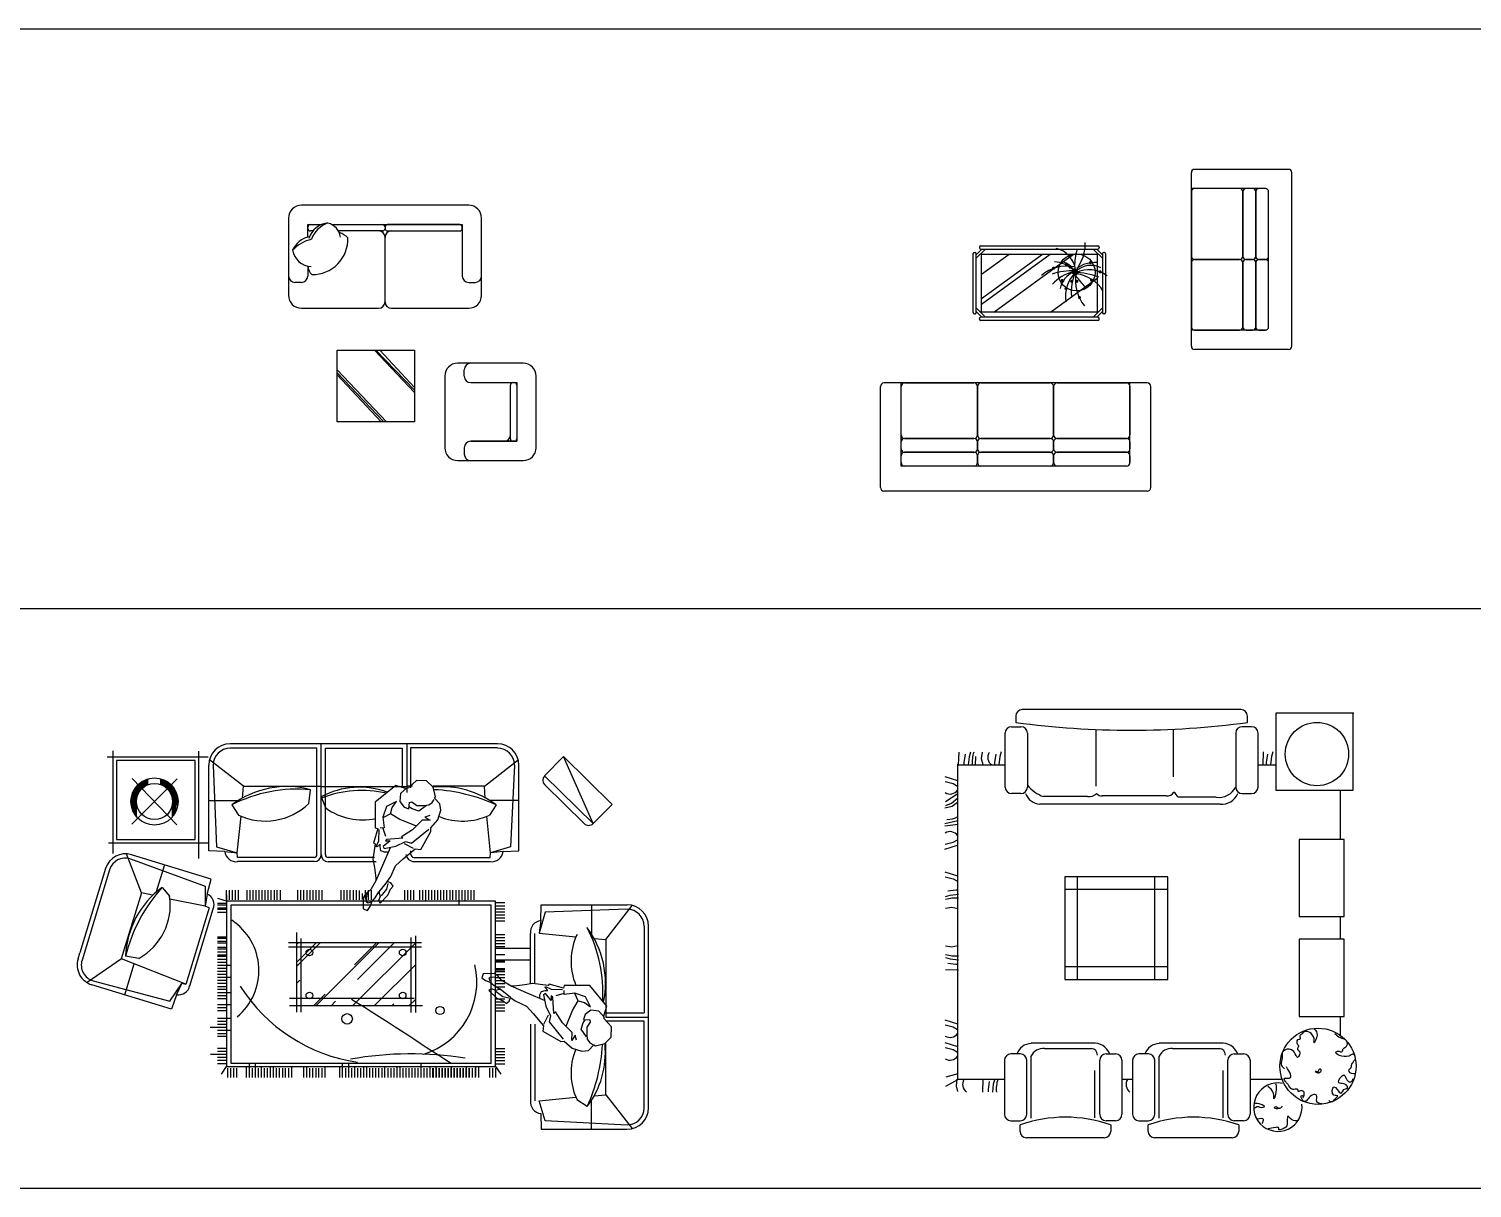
# Model space of a CAD drawing. Header units: millimetres. Extents: x -30782 to 40110, y 35885 to 73818.
# Drawn here: x 11224 to 22438, y 45369 to 54377 of the extents above; entities that cross this region are included whole.
import ezdxf

# ---------------------------------------------------------------- set-up
doc = ezdxf.new("R2010")
doc.units = ezdxf.units.MM
doc.layers.add('www.cad-blocks.net', color=7, linetype='Continuous')
doc.styles.get("Standard").update_dxf_attribs({"font": 'arial.ttf'})

# ---------------------------------------------------------------- blocks, each defined once
blk = doc.blocks.new('A$C676A13C4')
for p, q in [((2416, 1125), (2416, 2475)), ((3171, 2500), (2441, 2500)), ((3196, 1125), (3196, 2475)), ((2991, 2350), (2416, 2350)), ((3016, 1275), (3016, 2325)), ((720, 1387), (720, 1845)), ((730, 1855), (735, 1855)), ((817, 1881), (745, 1809)), ((789, 1881), (745, 1837)), ((745, 1387), (745, 1845)), ((770, 1896), (770, 1891)), ((780, 1906), (1689, 1906)), ((780, 1881), (1689, 1881)), ((785, 1496), (1259, 1841)), ((785, 1685), (1000, 1841)), ((785, 1453), (1318, 1841)), ((880, 1391), (1500, 1841)), ((1653, 1881), (1725, 1809)), ((1681, 1881), (1725, 1837)), ((1699, 1896), (1699, 1891)), ((1725, 1845), (1725, 1387)), ((1740, 1855), (1735, 1855)), ((1750, 1845), (1750, 1387)), ((1322, 1391), (1685, 1654)), ((730, 1377), (735, 1377)), ((817, 1351), (745, 1423)), ((789, 1351), (745, 1395)), ((1689, 1351), (780, 1351)), ((1653, 1351), (1725, 1423)), ((1681, 1351), (1725, 1395)), ((1740, 1377), (1735, 1377)), ((770, 1336), (770, 1341)), ((1689, 1326), (780, 1326)), ((1699, 1336), (1699, 1341)), ((2991, 1250), (2416, 1250)), ((3171, 1100), (2441, 1100)), ((0, 27), (0, 813)), ((2073, 840), (27, 840)), ((162, 194), (162, 840)), ((162, 436), (162, 813)), ((188, 840), (727, 840)), ((754, 813), (754, 436)), ((754, 436), (754, 813)), ((781, 840), (1319, 840)), ((1346, 436), (1346, 813)), ((1346, 813), (1346, 436)), ((1373, 840), (1912, 840)), ((1938, 221), (1938, 840)), ((1938, 813), (1938, 436)), ((2100, 27), (2100, 813)), ((162, 328), (162, 382)), ((727, 409), (188, 409)), ((188, 409), (727, 409)), ((754, 382), (754, 328)), ((754, 328), (754, 382)), ((1319, 409), (781, 409)), ((781, 409), (1319, 409)), ((1346, 328), (1346, 382)), ((1346, 382), (1346, 328)), ((1912, 409), (1373, 409)), ((1373, 409), (1912, 409)), ((1938, 382), (1938, 328)), ((162, 221), (162, 275)), ((188, 302), (727, 302)), ((727, 302), (188, 302)), ((754, 275), (754, 221)), ((754, 221), (754, 275)), ((781, 302), (1319, 302)), ((1319, 302), (781, 302)), ((1346, 221), (1346, 275)), ((1346, 275), (1346, 221)), ((1373, 302), (1912, 302)), ((1912, 302), (1373, 302)), ((1938, 275), (1938, 221)), ((1912, 194), (162, 194)), ((727, 194), (188, 194)), ((1319, 194), (781, 194)), ((1912, 194), (1373, 194)), ((2073, 0), (27, 0))]:
    blk.add_line(p, q)
for points in [[(2816, 1825), (2816, 2325, 0.414214), (2791, 2350), (2441, 2350, 0.414214), (2416, 2325), (2416, 1825, 0.414214), (2441, 1800), (2791, 1800, 0.414214)], [(2916, 1825), (2916, 2325, 0.414214), (2891, 2350), (2841, 2350, 0.414214), (2816, 2325), (2816, 1825, 0.414214), (2841, 1800), (2891, 1800, 0.414214)], [(3016, 1825), (3016, 2325, 0.414214), (2991, 2350), (2941, 2350, 0.414214), (2916, 2325), (2916, 1825, 0.414214), (2941, 1800), (2991, 1800, 0.414214)], [(2816, 1275), (2816, 1775, 0.414214), (2791, 1800), (2441, 1800, 0.414214), (2416, 1775), (2416, 1275, 0.414214), (2441, 1250), (2791, 1250, 0.414214)], [(2916, 1275), (2916, 1775, 0.414214), (2891, 1800), (2841, 1800, 0.414214), (2816, 1775), (2816, 1275, 0.414214), (2841, 1250), (2891, 1250, 0.414214)], [(3016, 1275), (3016, 1775, 0.414214), (2991, 1800), (2941, 1800, 0.414214), (2916, 1775), (2916, 1275, 0.414214), (2941, 1250), (2991, 1250, 0.414214)]]:
    blk.add_lwpolyline(points, format="xyb", close=True)
blk.add_lwpolyline([(785, 1391), (785, 1841), (1685, 1841), (1685, 1391)], close=True)
at = {"const_width": 12}
for points in [[(1340, 1732, 1), (1352, 1732, 1)], [(1441, 1762, 1), (1453, 1762, 1)], [(1469, 1739, 1), (1481, 1739, 1)], [(1493, 1696, 1), (1505, 1696, 1)], [(1504, 1719, 1), (1516, 1719, 1)], [(1510, 1706, 1), (1522, 1706, 1)], [(1513, 1686, 1), (1525, 1686, 1)], [(1524, 1699, 1), (1536, 1699, 1)], [(1625, 1775, 1), (1637, 1775, 1)], [(1702, 1703, 1), (1714, 1703, 1)], [(1406, 1637, 1), (1418, 1637, 1)], [(1436, 1574, 1), (1448, 1574, 1)], [(1480, 1630, 1), (1492, 1630, 1)], [(1521, 1630, 1), (1533, 1630, 1)], [(1634, 1640, 1), (1646, 1640, 1)], [(1540, 1505, 1), (1552, 1505, 1)]]:
    blk.add_lwpolyline(points, format="xyb", close=True, dxfattribs=at)
blk.add_circle((1524, 1699), 144)
for centre, radius, start, end in [((2441, 2475), 25, 90, 180), ((3171, 2475), 25, 0, 90), ((2991, 2325), 25, 0, 90), ((1372, 1906), 219, 342.9456, 6.4814), ((730, 1845), 10, 90, 180), ((735, 1845), 10, 0, 90), ((780, 1896), 10, 90, 180), ((780, 1891), 10, 180, 270), ((1325, 1696), 193, 6.9904, 78.0284), ((1998, 1738), 490, 163.8561, 179.1105), ((821, 2117), 810, 328.9873, 340.361), ((1689, 1896), 10, 0, 90), ((1689, 1891), 10, 270, 0), ((1735, 1845), 10, 90, 180), ((1740, 1845), 10, 0, 90), ((1444, 1455), 293, 78.5516, 130.9815), ((1496, 1210), 502, 88.3286, 108.729), ((1560, 1419), 291, 103.0452, 139.7766), ((1326, 1525), 259, 48.7581, 83.8624), ((1580, 1529), 190, 114.0956, 166.2953), ((1392, 1655), 126, 28.8901, 78.4579), ((1698, 1514), 260, 134.4861, 189.3762), ((1829, 1551), 346, 155.0888, 185.9637), ((1483, 1058), 642, 70.5249, 87.8244), ((1840, 1640), 325, 171.2496, 218.2333), ((1637, 1585), 169, 62.9909, 135.9102), ((1621, 1485), 234, 53.3231, 115.7633), ((1664, 1543), 233, 85.8741, 126.9558), ((1485, 1405), 287, 31.315, 82.1378), ((203, 456), 1790, 39.0488, 42.6799), ((730, 1387), 10, 180, 270), ((735, 1387), 10, 270, 0), ((780, 1341), 10, 90, 180), ((1689, 1341), 10, 0, 90), ((1735, 1387), 10, 180, 270), ((1740, 1387), 10, 270, 0), ((780, 1336), 10, 180, 270), ((1689, 1336), 10, 270, 0), ((2991, 1275), 25, 270, 0), ((2441, 1125), 25, 180, 270), ((3171, 1125), 25, 270, 0), ((27, 813), 26.9, 90, 180), ((188, 813), 26.9, 90, 180), ((727, 813), 26.9, 0, 90), ((781, 813), 26.9, 90, 180), ((1319, 813), 26.9, 0, 90), ((1373, 813), 26.9, 90, 180), ((1912, 813), 26.9, 0, 90), ((2073, 813), 26.9, 0, 90), ((188, 436), 26.9, 180, 270), ((188, 382), 26.9, 90, 180), ((727, 436), 26.9, 270, 0), ((727, 382), 26.9, 0, 90), ((781, 436), 26.9, 180, 270), ((781, 382), 26.9, 90, 180), ((1319, 436), 26.9, 270, 0), ((1319, 382), 26.9, 0, 90), ((1373, 436), 26.9, 180, 270), ((1373, 382), 26.9, 90, 180), ((1912, 436), 26.9, 270, 0), ((1912, 382), 26.9, 0, 90), ((188, 328), 26.9, 180, 270), ((188, 275), 26.9, 90, 180), ((727, 328), 26.9, 270, 0), ((727, 275), 26.9, 0, 90), ((781, 328), 26.9, 180, 270), ((781, 275), 26.9, 90, 180), ((1319, 328), 26.9, 270, 0), ((1319, 275), 26.9, 0, 90), ((1373, 328), 26.9, 180, 270), ((1373, 275), 26.9, 90, 180), ((1912, 328), 26.9, 270, 0), ((1912, 275), 26.9, 0, 90), ((188, 221), 26.9, 180, 270), ((188, 221), 26.9, 180, 270), ((727, 221), 26.9, 270, 0), ((781, 221), 26.9, 180, 270), ((1319, 221), 26.9, 270, 0), ((1373, 221), 26.9, 180, 270), ((1912, 221), 26.9, 270, 0), ((1912, 221), 26.9, 270, 0), ((27, 27), 26.9, 180, 270), ((2073, 27), 26.9, 270, 0)]:
    blk.add_arc(centre, radius, start, end)
at = {"width": 0.8, "flags": 9}
for tag in ['YSIZE', 'XSIZE']:
    blk.add_attdef(tag, (2417, 1800), '', height=0.5, rotation=90, dxfattribs=at)
blk = doc.blocks.new('A$C48D64D75')
for p, q in [((1400, 1984), (100, 1984)), ((0, 1884), (0, 1284)), ((150, 1834), (255, 1834)), ((150, 1735), (150, 1834)), ((150, 1804), (150, 1814)), ((170, 1834), (255, 1834)), ((338, 1834), (1350, 1834)), ((338, 1834), (1350, 1834)), ((338, 1834), (730, 1834)), ((750, 1814), (750, 1804)), ((750, 1814), (750, 1804)), ((1330, 1834), (770, 1834)), ((1350, 1834), (1350, 1434)), ((1350, 1834), (1350, 1434)), ((1350, 1804), (1350, 1814)), ((1500, 1284), (1500, 1884)), ((188, 1784), (170, 1784)), ((730, 1784), (389, 1784)), ((750, 1234), (750, 1734)), ((770, 1784), (1330, 1784)), ((150, 1511), (150, 1434)), ((100, 1384), (50, 1384)), ((1400, 1384), (1450, 1384)), ((1400, 1384), (1450, 1384)), ((100, 1184), (700, 1184)), ((800, 1184), (1400, 1184)), ((669, 858), (979, 530)), ((679, 858), (979, 546)), ((710, 858), (979, 568)), ((379, 706), (762, 300)), ((379, 681), (740, 300)), ((1824, 756), (1314, 756)), ((1366, 656), (1366, 706)), ((379, 667), (721, 300)), ((1214, 656), (1214, 100)), ((1416, 606), (1774, 606)), ((1724, 568), (1724, 586)), ((1724, 170), (1724, 568)), ((1744, 606), (1754, 606)), ((1774, 606), (1774, 150)), ((1924, 100), (1924, 656)), ((1774, 442), (1774, 170)), ((1774, 442), (1774, 150)), ((1416, 150), (1774, 150)), ((1774, 150), (1416, 150)), ((1774, 150), (1416, 150)), ((1754, 150), (1744, 150)), ((1754, 150), (1744, 150)), ((1314, 0), (1824, 0)), ((1366, 100), (1366, 50)), ((1366, 100), (1366, 50))]:
    blk.add_line(p, q)
blk.add_lwpolyline([(379, 300), (379, 858), (979, 858), (979, 300)], close=True)
for centre, radius, start, end in [((100, 1884), 100, 90, 180), ((1400, 1884), 100, 0, 90), ((170, 1814), 20, 90, 180), ((170, 1804), 20, 180, 270), ((320, 1676), 170, 94.5332, 162.7286), ((383, 1639), 221, 110.2594, 158.4317), ((275, 1719), 130, 7.768, 75.8936), ((730, 1814), 20, 0, 90), ((730, 1804), 20, 270, 0), ((770, 1814), 20, 90, 180), ((770, 1804), 20, 180, 270), ((1330, 1814), 20, 0, 90), ((1330, 1804), 20, 270, 0), ((194, 1564), 177, 100.6387, 156.6848), ((247, 1435), 293, 103.6492, 137.2632), ((184, 1723), 278, 269.4211, 1.715), ((348, 1616), 162, 45.5055, 73.2207), ((700, 1734), 50, 0, 90), ((800, 1734), 50, 90, 180), ((181, 1659), 151, 189.3928, 267.9328), ((262, 1523), 113, 186.2903, 223.8884), ((50, 1434), 50, 180, 270), ((100, 1434), 50, 270, 0), ((1400, 1434), 50, 180, 270), ((1400, 1434), 50, 180, 270), ((1450, 1434), 50, 270, 0), ((1450, 1434), 50, 270, 0), ((100, 1284), 100, 180, 270), ((1400, 1284), 100, 270, 0), ((700, 1234), 50, 270, 0), ((801, 1234), 50.8, 180.926, 269.074), ((1314, 656), 100, 90, 180), ((1416, 706), 50, 90, 180), ((1824, 656), 100, 0, 90), ((1416, 656), 50, 180, 270), ((1744, 586), 20, 90, 180), ((1754, 586), 20, 0, 90), ((1416, 100), 50, 90, 180), ((1416, 100), 50, 90, 180), ((1674, 200), 50, 270, 0), ((1744, 170), 20, 180, 270), ((1754, 170), 20, 270, 0), ((1314, 100), 100, 180, 270), ((1416, 50), 50, 180, 270), ((1416, 50), 50, 180, 270), ((1824, 100), 100, 270, 0)]:
    blk.add_arc(centre, radius, start, end)
blk = doc.blocks.new('A$C4DC51D13')
for p, q in [((277, 2940), (277, 2142)), ((943, 2103), (943, 2937)), ((3265, 2996), (1188, 2996)), ((1188, 2963), (1862, 2963)), ((1862, 2134), (1862, 2963)), ((1895, 2134), (1895, 2996)), ((1928, 2962), (2524, 2962)), ((1928, 2134), (1928, 2962)), ((2524, 2962), (2524, 2659)), ((2560, 2996), (2560, 2618)), ((2590, 2963), (2590, 2654)), ((3265, 2963), (2590, 2963)), ((1018, 2892), (232, 2892)), ((304, 2866), (304, 2253)), ((916, 2866), (304, 2866)), ((916, 2253), (916, 2866)), ((1023, 2164), (1023, 2830)), ((1290, 2665), (1028, 2871)), ((1056, 2830), (1081, 2195)), ((3163, 2665), (3426, 2871)), ((3398, 2830), (3365, 2195)), ((3431, 2164), (3431, 2830)), ((3778, 2897), (3631, 2747)), ((4009, 2376), (3778, 2897)), ((4156, 2525), (3778, 2897)), ((424, 2371), (777, 2724)), ((427, 2727), (773, 2367)), ((489, 2634), (489, 2693)), ((494, 2639), (494, 2696)), ((498, 2644), (498, 2699)), ((502, 2648), (502, 2702)), ((506, 2652), (506, 2704)), ((511, 2656), (511, 2707)), ((515, 2659), (515, 2709)), ((519, 2662), (519, 2711)), ((523, 2665), (523, 2713)), ((528, 2668), (528, 2715)), ((532, 2670), (532, 2717)), ((536, 2672), (536, 2719)), ((540, 2675), (540, 2720)), ((544, 2676), (544, 2722)), ((549, 2678), (549, 2723)), ((650, 2679), (650, 2723)), ((654, 2677), (654, 2722)), ((659, 2675), (659, 2721)), ((663, 2673), (663, 2719)), ((667, 2671), (667, 2718)), ((668, 2670), (668, 2717)), ((671, 2669), (671, 2716)), ((673, 2668), (673, 2715)), ((675, 2666), (675, 2714)), ((677, 2665), (677, 2713)), ((680, 2663), (680, 2712)), ((681, 2662), (681, 2711)), ((684, 2660), (684, 2710)), ((685, 2659), (685, 2709)), ((688, 2657), (688, 2708)), ((690, 2656), (690, 2707)), ((692, 2653), (692, 2705)), ((694, 2652), (694, 2704)), ((697, 2650), (697, 2703)), ((698, 2648), (698, 2702)), ((701, 2645), (701, 2700)), ((702, 2644), (702, 2699)), ((705, 2641), (705, 2697)), ((706, 2639), (706, 2696)), ((709, 2636), (709, 2694)), ((711, 2634), (711, 2693)), ((4009, 2376), (3631, 2747)), ((421, 2587), (465, 2587)), ((421, 2583), (464, 2583)), ((422, 2591), (466, 2591)), ((424, 2595), (468, 2595)), ((425, 2600), (470, 2600)), ((426, 2604), (471, 2604)), ((426, 2491), (426, 2604)), ((428, 2608), (473, 2608)), ((429, 2612), (475, 2612)), ((430, 2479), (430, 2616)), ((431, 2617), (478, 2617)), ((433, 2621), (480, 2621)), ((434, 2625), (483, 2625)), ((435, 2469), (435, 2625)), ((437, 2629), (486, 2629)), ((439, 2461), (439, 2634)), ((439, 2633), (489, 2633)), ((441, 2638), (492, 2638)), ((443, 2453), (443, 2641)), ((444, 2642), (496, 2642)), ((446, 2646), (500, 2646)), ((447, 2447), (447, 2648)), ((449, 2650), (504, 2650)), ((451, 2441), (451, 2654)), ((452, 2655), (509, 2655)), ((455, 2659), (514, 2659)), ((456, 2435), (456, 2660)), ((458, 2663), (520, 2663)), ((460, 2559), (460, 2665)), ((462, 2667), (527, 2667)), ((464, 2583), (464, 2670)), ((466, 2672), (534, 2672)), ((468, 2597), (468, 2674)), ((470, 2676), (543, 2676)), ((473, 2607), (473, 2679)), ((477, 2615), (477, 2682)), ((481, 2622), (481, 2686)), ((485, 2629), (485, 2690)), ((489, 2667), (489, 2633)), ((657, 2676), (730, 2676)), ((734, 2672), (666, 2672)), ((666, 2672), (734, 2672)), ((738, 2667), (673, 2667)), ((673, 2667), (738, 2667)), ((742, 2663), (680, 2663)), ((680, 2663), (742, 2663)), ((745, 2659), (686, 2659)), ((686, 2659), (745, 2659)), ((748, 2655), (691, 2655)), ((691, 2655), (748, 2655)), ((751, 2650), (696, 2650)), ((696, 2650), (751, 2650)), ((754, 2646), (700, 2646)), ((700, 2646), (754, 2646)), ((757, 2642), (704, 2642)), ((704, 2642), (757, 2642)), ((759, 2638), (708, 2638)), ((708, 2638), (759, 2638)), ((762, 2633), (711, 2633)), ((711, 2633), (762, 2633)), ((714, 2631), (714, 2691)), ((764, 2629), (714, 2629)), ((714, 2629), (764, 2629)), ((715, 2629), (715, 2690)), ((766, 2625), (717, 2625)), ((718, 2624), (718, 2687)), ((719, 2622), (719, 2686)), ((768, 2621), (720, 2621)), ((722, 2618), (722, 2684)), ((723, 2615), (723, 2682)), ((769, 2617), (723, 2617)), ((771, 2612), (725, 2612)), ((726, 2610), (726, 2680)), ((773, 2608), (727, 2608)), ((728, 2607), (728, 2679)), ((774, 2604), (729, 2604)), ((730, 2600), (730, 2676)), ((775, 2600), (731, 2600)), ((732, 2597), (732, 2674)), ((777, 2595), (732, 2595)), ((778, 2591), (734, 2591)), ((735, 2588), (735, 2671)), ((779, 2587), (735, 2587)), ((736, 2583), (736, 2670)), ((780, 2583), (736, 2583)), ((739, 2570), (739, 2667)), ((740, 2559), (740, 2665)), ((743, 2433), (743, 2661)), ((745, 2435), (745, 2660)), ((747, 2439), (747, 2656)), ((749, 2441), (749, 2654)), ((752, 2445), (752, 2650)), ((753, 2447), (753, 2648)), ((756, 2451), (756, 2643)), ((757, 2453), (757, 2641)), ((760, 2458), (760, 2636)), ((761, 2461), (761, 2634)), ((764, 2466), (764, 2628)), ((766, 2469), (766, 2625)), ((1283, 2574), (1290, 2665)), ((1290, 2665), (1895, 2665)), ((1798, 2530), (1812, 2638)), ((1895, 2664), (2557, 2664)), ((1896, 2582), (1932, 2495)), ((2604, 2665), (2559, 2665)), ((3163, 2665), (2765, 2665)), ((3170, 2574), (3163, 2665)), ((3632, 2677), (3938, 2375)), ((417, 2557), (460, 2557)), ((417, 2553), (460, 2553)), ((417, 2549), (459, 2549)), ((417, 2545), (459, 2545)), ((417, 2540), (460, 2540)), ((417, 2536), (460, 2536)), ((418, 2566), (461, 2566)), ((418, 2562), (460, 2562)), ((418, 2532), (460, 2532)), ((418, 2528), (461, 2528)), ((419, 2574), (462, 2574)), ((419, 2570), (461, 2570)), ((419, 2524), (461, 2524)), ((419, 2519), (462, 2519)), ((420, 2579), (463, 2579)), ((460, 2430), (460, 2536)), ((780, 2579), (737, 2579)), ((781, 2574), (738, 2574)), ((781, 2519), (738, 2519)), ((782, 2570), (739, 2570)), ((782, 2528), (739, 2528)), ((782, 2524), (739, 2524)), ((782, 2566), (740, 2566)), ((783, 2562), (740, 2562)), ((783, 2557), (740, 2557)), ((783, 2536), (740, 2536)), ((740, 2430), (740, 2536)), ((782, 2532), (740, 2532)), ((783, 2553), (741, 2553)), ((783, 2549), (741, 2549)), ((783, 2545), (741, 2545)), ((783, 2540), (741, 2540)), ((1023, 2554), (1250, 2554)), ((1200, 2520), (1252, 2441)), ((2559, 2536), (2557, 2536)), ((3254, 2520), (3202, 2441)), ((3431, 2554), (3204, 2554)), ((4009, 2376), (4156, 2525)), ((1243, 2147), (1272, 2432)), ((3211, 2147), (3181, 2432)), ((304, 2253), (916, 2253)), ((243, 2227), (1018, 2227)), ((499, 1837), (382, 2140)), ((1040, 1943), (421, 2133)), ((1145, 2159), (1023, 2164)), ((1081, 2195), (1243, 2147)), ((1145, 2159), (1243, 2147)), ((1245, 2113), (1243, 2147)), ((2590, 2164), (2590, 2134)), ((3209, 2113), (3211, 2147)), ((3365, 2195), (3211, 2147)), ((3309, 2159), (3211, 2147)), ((3309, 2159), (3431, 2164)), ((220, 2026), (19, 1370)), ((412, 2102), (993, 1890)), ((677, 2054), (613, 1844)), ((1840, 2113), (1245, 2113)), ((1840, 2080), (1245, 2080)), ((2308, 2112), (1950, 2112)), ((2322, 2079), (1950, 2079)), ((2614, 2113), (3209, 2113)), ((2614, 2080), (3209, 2080)), ((251, 2017), (37, 1315)), ((1010, 1828), (1040, 1943)), ((499, 1837), (341, 1324)), ((585, 1818), (499, 1837)), ((659, 1880), (718, 1809)), ((993, 1890), (993, 1733)), ((1010, 1828), (993, 1733)), ((1166, 1770), (1092, 1794)), ((1158, 1784), (1158, 1858)), ((1158, 1821), (1158, 488)), ((1182, 1784), (1182, 1858)), ((1205, 1784), (1205, 1858)), ((1229, 1784), (1229, 1858)), ((1252, 1784), (1252, 1858)), ((1319, 1784), (1319, 1858)), ((1343, 1784), (1343, 1858)), ((1366, 1784), (1366, 1858)), ((1390, 1784), (1390, 1858)), ((1413, 1784), (1413, 1858)), ((1437, 1784), (1437, 1858)), ((1460, 1784), (1460, 1858)), ((1484, 1784), (1484, 1858)), ((1507, 1784), (1507, 1858)), ((1531, 1784), (1531, 1858)), ((1554, 1784), (1554, 1858)), ((1578, 1784), (1578, 1858)), ((1714, 1784), (1714, 1858)), ((1738, 1784), (1738, 1858)), ((1761, 1784), (1761, 1858)), ((1785, 1784), (1785, 1858)), ((1808, 1784), (1808, 1858)), ((1832, 1784), (1832, 1858)), ((1855, 1784), (1855, 1858)), ((1878, 1784), (1878, 1858)), ((1902, 1784), (1902, 1858)), ((2051, 1784), (2051, 1858)), ((2074, 1784), (2074, 1858)), ((2098, 1784), (2098, 1858)), ((2121, 1784), (2121, 1858)), ((2145, 1784), (2145, 1858)), ((2168, 1784), (2168, 1858)), ((2192, 1782), (2192, 1856)), ((2215, 1786), (2215, 1832)), ((2238, 1785), (2238, 1859)), ((2262, 1784), (2262, 1858)), ((2285, 1784), (2285, 1858)), ((2544, 1784), (2544, 1858)), ((2567, 1784), (2567, 1858)), ((2591, 1784), (2591, 1858)), ((2614, 1784), (2614, 1858)), ((2661, 1784), (2661, 1858)), ((2685, 1784), (2685, 1858)), ((2708, 1772), (2708, 1858)), ((2731, 1784), (2731, 1858)), ((2755, 1784), (2755, 1858)), ((2778, 1784), (2778, 1858)), ((2802, 1784), (2802, 1858)), ((2825, 1784), (2825, 1858)), ((2849, 1784), (2849, 1858)), ((2872, 1784), (2872, 1858)), ((2896, 1784), (2896, 1858)), ((2919, 1784), (2919, 1858)), ((2943, 1784), (2943, 1858)), ((2966, 1745), (2966, 1858)), ((2990, 1784), (2990, 1858)), ((3013, 1772), (3013, 1858)), ((3037, 1784), (3037, 1858)), ((3060, 1784), (3060, 1858)), ((3084, 1784), (3084, 1858)), ((993, 1733), (720, 1788)), ((1024, 1722), (842, 1125)), ((873, 1116), (1055, 1713)), ((1024, 1722), (993, 1733)), ((1162, 1755), (1088, 1755)), ((1162, 1741), (1088, 1741)), ((1162, 1718), (1088, 1718)), ((1162, 1708), (1088, 1708)), ((1162, 1685), (1088, 1685)), ((3248, 1772), (1158, 1772)), ((1196, 511), (1196, 1745)), ((1196, 1745), (3216, 1745)), ((3216, 511), (3216, 1745)), ((3248, 488), (3248, 1772)), ((3249, 1761), (3323, 1761)), ((3249, 1737), (3323, 1737)), ((3249, 1714), (3323, 1714)), ((3249, 1690), (3323, 1690)), ((3636, 1686), (3588, 1524)), ((3601, 1622), (3605, 1744)), ((3605, 1744), (4272, 1744)), ((4272, 1711), (3636, 1686)), ((3996, 1744), (3996, 1517)), ((4106, 1476), (4312, 1739)), ((3249, 1667), (3323, 1667)), ((3249, 1643), (3323, 1643)), ((3249, 1620), (3323, 1620)), ((3601, 1622), (3588, 1524)), ((4404, 1578), (4404, 905)), ((4437, 166), (4437, 1578)), ((1162, 1493), (1088, 1493)), ((1162, 1483), (1088, 1483)), ((1162, 1460), (1088, 1460)), ((1702, 1530), (1702, 911)), ((1738, 1483), (1738, 911)), ((2593, 908), (2593, 1490)), ((2629, 908), (2629, 1503)), ((3249, 1514), (3323, 1514)), ((3249, 1513), (3323, 1513)), ((3249, 1490), (3323, 1490)), ((3249, 1490), (3323, 1490)), ((3249, 1467), (3323, 1467)), ((3521, 1131), (3521, 1522)), ((3554, 1131), (3554, 1522)), ((3588, 1524), (3873, 1495)), ((4016, 1483), (4106, 1476)), ((4106, 1476), (4106, 872)), ((6, 1324), (19, 1370)), ((1162, 1446), (1088, 1446)), ((1162, 1413), (1088, 1413)), ((1162, 1399), (1088, 1399)), ((1162, 1376), (1088, 1376)), ((1162, 1352), (1088, 1352)), ((2675, 1450), (1641, 1450)), ((2675, 1414), (1641, 1414)), ((1888, 1450), (1702, 1264)), ((1856, 1450), (1702, 1295)), ((1715, 1450), (1702, 1437)), ((2343, 1450), (1855, 962)), ((2629, 1449), (2142, 962)), ((2325, 1450), (2154, 1279)), ((2462, 1450), (2177, 1165)), ((3249, 1443), (3323, 1443)), ((3249, 1420), (3323, 1420)), ((3249, 1359), (3323, 1359)), ((3250, 1408), (3519, 1408)), ((343, 1325), (77, 1140)), ((843, 1128), (343, 1325)), ((369, 1045), (443, 1285)), ((479, 1327), (375, 1345)), ((1162, 1343), (1088, 1343)), ((1162, 1342), (1088, 1342)), ((1162, 1319), (1088, 1319)), ((1162, 1319), (1088, 1319)), ((1162, 1296), (1088, 1296)), ((1162, 1295), (1088, 1295)), ((1162, 1272), (1088, 1272)), ((1196, 1272), (1088, 1272)), ((1162, 1249), (1088, 1249)), ((1162, 1249), (1088, 1249)), ((2629, 1281), (2310, 962)), ((3249, 991), (3248, 1328)), ((3249, 1312), (3323, 1312)), ((3249, 1302), (3323, 1302)), ((3249, 1249), (3323, 1249)), ((3249, 1249), (3323, 1249)), ((3249, 1239), (3323, 1239)), ((3249, 1239), (3323, 1239)), ((3250, 1318), (3519, 1318)), ((732, 934), (113, 1123)), ((122, 1154), (720, 996)), ((720, 996), (811, 1133)), ((771, 1046), (811, 1133)), ((842, 1125), (811, 1133)), ((1162, 1226), (1088, 1226)), ((1162, 1202), (1088, 1202)), ((1196, 1179), (1088, 1179)), ((1162, 1155), (1088, 1155)), ((1162, 1132), (1088, 1132)), ((1729, 1158), (1702, 1132)), ((3249, 1226), (3323, 1226)), ((3249, 1202), (3323, 1202)), ((3249, 1179), (3323, 1179)), ((3249, 1155), (3323, 1155)), ((3249, 1132), (3323, 1132)), ((771, 1046), (732, 934)), ((1162, 1108), (1088, 1108)), ((1162, 1085), (1088, 1085)), ((1196, 1061), (1088, 1061)), ((1162, 1038), (1088, 1038)), ((1162, 1014), (1088, 1014)), ((1648, 1020), (2617, 1020)), ((1927, 1051), (1837, 962)), ((2629, 1012), (2579, 962)), ((3249, 1108), (3323, 1108)), ((3249, 1014), (3323, 1014)), ((1196, 967), (1088, 967)), ((1162, 944), (1088, 944)), ((1162, 920), (1088, 920)), ((1648, 962), (2682, 962)), ((2006, 995), (1974, 962)), ((2459, 974), (2447, 962)), ((3249, 991), (3323, 991)), ((3249, 967), (3323, 967)), ((3249, 944), (3323, 944)), ((3249, 920), (3323, 920)), ((4097, 905), (4404, 905)), ((1162, 790), (1032, 790)), ((1196, 860), (1088, 860)), ((1162, 837), (1088, 837)), ((1162, 814), (1088, 814)), ((3521, 817), (3521, 222)), ((3554, 817), (3554, 222)), ((4106, 871), (4437, 871)), ((4404, 841), (4111, 841)), ((4404, 166), (4404, 841)), ((1196, 767), (1088, 767)), ((1162, 743), (1088, 743)), ((1162, 720), (1088, 720)), ((1162, 581), (1034, 581)), ((1162, 628), (1088, 628)), ((1162, 604), (1088, 604)), ((3249, 628), (3323, 628)), ((3249, 604), (3323, 604)), ((3249, 581), (3323, 581)), ((4106, 268), (4106, 666)), ((1162, 557), (1088, 557)), ((1162, 534), (1088, 534)), ((1162, 510), (1088, 510)), ((1162, 495), (1117, 429)), ((1158, 488), (3248, 488)), ((1167, 476), (1167, 402)), ((1191, 476), (1191, 402)), ((3216, 511), (1196, 511)), ((1214, 476), (1214, 402)), ((1238, 476), (1238, 402)), ((1311, 488), (1311, 402)), ((1335, 511), (1335, 402)), ((1358, 476), (1358, 402)), ((1382, 511), (1382, 402)), ((1405, 476), (1405, 402)), ((1429, 488), (1429, 402)), ((1452, 476), (1452, 402)), ((1475, 476), (1475, 402)), ((1499, 488), (1499, 402)), ((1522, 488), (1522, 402)), ((1546, 476), (1546, 402)), ((1569, 476), (1569, 402)), ((1593, 476), (1593, 402)), ((1616, 476), (1616, 402)), ((1640, 476), (1640, 402)), ((1663, 488), (1663, 402)), ((1758, 488), (1758, 402)), ((1781, 488), (1781, 402)), ((1805, 476), (1805, 402)), ((1828, 476), (1828, 402)), ((1852, 476), (1852, 402)), ((1875, 476), (1875, 402)), ((1899, 476), (1899, 402)), ((1922, 488), (1922, 402)), ((2036, 488), (2036, 402)), ((2059, 511), (2059, 402)), ((2083, 476), (2083, 402)), ((2106, 511), (2106, 402)), ((2130, 476), (2130, 402)), ((2153, 488), (2153, 402)), ((2177, 476), (2177, 402)), ((2200, 476), (2200, 402)), ((2224, 488), (2224, 402)), ((2247, 488), (2247, 402)), ((2271, 476), (2271, 402)), ((2294, 476), (2294, 402)), ((2318, 476), (2318, 402)), ((2341, 476), (2341, 402)), ((2365, 476), (2365, 402)), ((2388, 488), (2388, 402)), ((2412, 476), (2412, 402)), ((2435, 476), (2435, 402)), ((2459, 476), (2459, 402)), ((2482, 488), (2482, 402)), ((2505, 488), (2505, 402)), ((2529, 476), (2529, 402)), ((2552, 476), (2552, 402)), ((2576, 476), (2576, 402)), ((2599, 476), (2599, 402)), ((2623, 476), (2623, 402)), ((2646, 476), (2646, 402)), ((2670, 511), (2670, 402)), ((2693, 476), (2693, 402)), ((2717, 476), (2717, 402)), ((2738, 476), (2738, 402)), ((2740, 488), (2740, 402)), ((2761, 476), (2761, 402)), ((2764, 476), (2764, 402)), ((2785, 488), (2785, 402)), ((2787, 476), (2787, 402)), ((2808, 476), (2808, 402)), ((2811, 476), (2811, 402)), ((2832, 476), (2832, 402)), ((2834, 476), (2834, 402)), ((2855, 476), (2855, 402)), ((2858, 476), (2858, 402)), ((2879, 476), (2879, 402)), ((2881, 476), (2881, 402)), ((2902, 476), (2902, 402)), ((2905, 488), (2905, 402)), ((2926, 476), (2926, 402)), ((2928, 476), (2928, 402)), ((2949, 476), (2949, 402)), ((2951, 476), (2951, 402)), ((2973, 476), (2973, 402)), ((2975, 476), (2975, 402)), ((2996, 476), (2996, 402)), ((2998, 476), (2998, 402)), ((3020, 476), (3020, 402)), ((3022, 488), (3022, 402)), ((3043, 476), (3043, 402)), ((3045, 476), (3045, 402)), ((3067, 476), (3067, 402)), ((3069, 476), (3069, 402)), ((3092, 476), (3092, 402)), ((3093, 485), (3093, 411)), ((3116, 485), (3116, 411)), ((3116, 476), (3116, 402)), ((3202, 476), (3202, 402)), ((3226, 476), (3226, 402)), ((3245, 495), (3290, 429)), ((3249, 557), (3323, 557)), ((3249, 534), (3323, 534)), ((3249, 510), (3323, 510)), ((3249, 476), (3249, 402)), ((3588, 221), (3873, 250)), ((3962, 177), (3882, 229)), ((3996, 0), (3996, 227)), ((4016, 261), (4106, 268)), ((4106, 268), (4312, 5)), ((3636, 67), (3588, 221)), ((3601, 123), (3605, 0)), ((3605, 0), (4272, 0)), ((4272, 33), (3636, 67))]:
    blk.add_line(p, q)
at = {"linetype": 'ByBlock'}
for points in [[(2343, 1844), (2352, 1810), (2340, 1778), (2352, 1757), (2412, 1818), (2433, 1866), (2453, 1889), (2436, 1915), (2408, 1926), (2434, 1960), (2473, 2048), (2531, 2101), (2626, 2180), (2669, 2174), (2748, 2315), (2746, 2343), (2801, 2405), (2824, 2480), (2818, 2530), (2775, 2572), (2782, 2583), (2765, 2659), (2714, 2707), (2635, 2709), (2572, 2653), (2549, 2649), (2474, 2672), (2313, 2542), (2313, 2342), (2334, 2336), (2302, 2224), (2314, 2217), (2297, 2096), (2309, 2035), (2320, 1952), (2319, 1930), (2281, 1864), (2258, 1842), (2239, 1826), (2220, 1798), (2222, 1713), (2254, 1701), (2276, 1730), (2289, 1768), (2314, 1798)], [(3285, 1088), (3252, 1079), (3219, 1091), (3198, 1079), (3259, 1019), (3308, 998), (3331, 978), (3356, 995), (3367, 1024), (3401, 997), (3490, 958), (3542, 900), (3622, 805), (3616, 762), (3757, 683), (3784, 685), (3846, 630), (3921, 607), (3971, 613), (4013, 656), (4025, 649), (4100, 666), (4148, 717), (4150, 797), (4094, 859), (4091, 882), (4113, 957), (3983, 1118), (3783, 1118), (3778, 1097), (3665, 1129), (3658, 1118), (3537, 1134), (3476, 1122), (3393, 1111), (3371, 1112), (3305, 1150), (3284, 1173), (3267, 1192), (3239, 1211), (3154, 1209), (3142, 1177), (3171, 1155), (3209, 1143), (3239, 1117)]]:
    blk.add_lwpolyline(points, close=True, dxfattribs=at)
for points in [[(2563, 2655), (2512, 2609), (2506, 2548), (2540, 2504), (2577, 2491), (2580, 2539), (2599, 2544), (2637, 2516), (2690, 2517), (2731, 2520), (2758, 2540), (2773, 2563)], [(2629, 2358), (2507, 2406), (2433, 2450), (2446, 2501), (2479, 2546), (2402, 2507), (2373, 2425), (2384, 2342), (2353, 2341)], [(2712, 2516), (2653, 2472), (2603, 2489), (2580, 2504)], [(2738, 2438), (2699, 2425), (2742, 2401), (2680, 2403), (2604, 2328), (2519, 2273), (2530, 2262), (2403, 2253), (2395, 2241), (2431, 2241), (2376, 2197), (2385, 2181), (2474, 2200), (2550, 2235), (2596, 2223), (2730, 2333)], [(2433, 2450), (2378, 2424)], [(2410, 2153), (2387, 2154), (2359, 2165), (2353, 2194), (2353, 2216), (2330, 2195), (2322, 2197), (2342, 2241), (2346, 2329)], [(2375, 2340), (2395, 2277)], [(2431, 2188), (2380, 2067), (2320, 1930)], [(2613, 2183), (2542, 2219)], [(2408, 1926), (2343, 1844)], [(2413, 1911), (2402, 1865), (2362, 1813)], [(2279, 1766), (2259, 1757), (2248, 1765), (2246, 1796), (2254, 1843)], [(3207, 1152), (3199, 1172), (3206, 1183), (3237, 1185), (3285, 1178)], [(3353, 1018), (3307, 1030), (3254, 1069)], [(3367, 1024), (3285, 1088)], [(3629, 1000), (3508, 1052), (3371, 1111)], [(3594, 1022), (3595, 1044), (3607, 1072), (3635, 1079), (3657, 1078), (3636, 1101), (3638, 1109), (3682, 1089), (3770, 1086)], [(3879, 693), (3867, 732), (3843, 689), (3845, 751), (3770, 827), (3715, 912), (3703, 901), (3694, 1028), (3682, 1036), (3683, 1000), (3638, 1055), (3623, 1046), (3641, 957), (3676, 881), (3665, 835), (3774, 701)], [(3781, 1056), (3718, 1036)], [(3799, 802), (3847, 924), (3892, 998), (3942, 986), (3987, 952), (3948, 1029), (3866, 1058), (3783, 1047), (3782, 1078)], [(3892, 998), (3865, 1054)], [(4096, 868), (4051, 919), (3990, 925), (3946, 891), (3932, 854), (3981, 851), (3985, 832), (3958, 794), (3958, 741), (3961, 700), (3981, 673), (4005, 658)], [(3625, 818), (3660, 890)], [(3957, 719), (3914, 778), (3930, 828), (3945, 851)]]:
    blk.add_lwpolyline(points, dxfattribs=at)
for centre, radius in [((600, 2547), 183), ((600, 2547), 141), ((1803, 1373), 25.7), ((2528, 1373), 25.7), ((1803, 1039), 25.7), ((2528, 1039), 25.7), ((2096, 858), 41), ((2818, 923), 31.7)]:
    blk.add_circle(centre, radius)
for centre, radius, start, end in [((1188, 2830), 166, 90, 180), ((1188, 2830), 132, 90, 180), ((3265, 2830), 166, 0, 90), ((3265, 2830), 132, 0, 90), ((3667, 2712), 50, 135.4503, 225.4503), ((1627, 1950), 713, 74.928, 126.7929), ((1708, 1527), 1116, 84.6406, 117.0804), ((2210, 1781), 852, 76.866, 111.6839), ((2192, 2033), 625, 69.4145, 118.3621), ((2634, 374), 2292, 91.8726, 91.9144), ((2833, 1963), 699, 52.9389, 95.0789), ((2713, 1358), 1282, 65.0725, 87.2152), ((1460, 2883), 488, 244.7866, 313.8058), ((2216, 2892), 488, 234.4888, 282.1285), ((2994, 2883), 488, 248.2152, 295.2134), ((3973, 2411), 50, 225.4503, 315.4503), ((374, 1979), 161, 72.9571, 162.9571), ((1235, 2169), 90, 186.4251, 276.5821), ((1840, 2135), 22.1, 270, 0), ((1840, 2135), 55.2, 270, 0), ((1950, 2134), 55.2, 180, 270), ((1950, 2134), 22.1, 180, 270), ((2620, 2148), 68.5, 191.0595, 265.4426), ((2614, 2135), 22.1, 180, 270), ((3219, 2169), 90, 263.4179, 353.5749), ((374, 1979), 129, 72.9571, 162.9571), ((1585, 1047), 1246, 138.0296, 166.1636), ((1067, 1321), 692, 126.1642, 178.0291), ((248, 1742), 474, 299.1514, 8.1705), ((975, 1748), 87.4, 336.375, 66.532), ((4272, 1578), 166, 0, 90), ((4272, 1578), 132, 0, 90), ((944, 1234), 467, 309.4804, 56.621), ((3611, 1532), 90, 96.4251, 186.5821), ((4324, 1307), 488, 154.7866, 202.7137), ((3383, 1136), 721, 348.1046, 36.6442), ((2968, 1059), 1116, 356.7543, 27.0804), ((160, 1277), 161, 162.9571, 252.9571), ((160, 1277), 129, 162.9571, 252.9571), ((2517, 1144), 587, 287.3395, 13.1463), ((787, 1132), 87.4, 259.3822, 349.5393), ((2357, 1798), 1288, 212.1153, 261.9323), ((-29968, -49616), 59944, 56.74361, 57.62341), ((2592, -2109), 2695, 80.9842, 100.0261), ((4324, 437), 488, 158.2152, 205.2134), ((3404, 598), 699, 322.9389, 5.0789), ((2799, 718), 1282, 335.0725, 357.2152), ((3611, 212), 90, 173.4179, 263.5749), ((4272, 166), 132, 270, 0), ((4272, 166), 166, 270, 0)]:
    blk.add_arc(centre, radius, start, end)
blk = doc.blocks.new('A$C688935E4')
for p, q in [((552, 3277), (552, 3227)), ((2302, 3327), (602, 3327)), ((2352, 3227), (2352, 3277)), ((3173, 3300), (2573, 3300)), ((2573, 3300), (2573, 2700)), ((3173, 2700), (3173, 3300)), ((469, 2725), (469, 3144)), ((519, 3194), (592, 3194)), ((642, 3144), (642, 2725)), ((1175, 3172), (1175, 2731)), ((1775, 3172), (1775, 2805)), ((2261, 3144), (2261, 2725)), ((2384, 3194), (2311, 3194)), ((2434, 2725), (2434, 3144)), ((108, 2997), (104, 2897)), ((158, 2980), (148, 2916)), ((148, 2916), (148, 2899)), ((189, 2960), (182, 2897)), ((200, 2997), (189, 2960)), ((240, 2963), (237, 2899)), ((291, 2997), (283, 2947)), ((283, 2947), (295, 2901)), ((396, 2982), (387, 2917)), ((387, 2917), (387, 2901)), ((428, 2962), (420, 2899)), ((439, 2999), (428, 2962)), ((2475, 2999), (2472, 2899)), ((2507, 2982), (2497, 2917)), ((2497, 2917), (2497, 2901)), ((2538, 2962), (2531, 2899)), ((2549, 2999), (2538, 2962)), ((0, 2807), (98, 2776)), ((97, 2899), (469, 2899)), ((102, 454), (102, 2904)), ((2434, 2899), (2573, 2899)), ((2, 2769), (65, 2754)), ((65, 2754), (100, 2733)), ((2573, 2700), (3173, 2700)), ((3071, 2700), (3071, 2319)), ((5, 2613), (101, 2675)), ((7, 2581), (51, 2600)), ((51, 2600), (101, 2642)), ((57, 2576), (99, 2607)), ((592, 2675), (519, 2675)), ((2140, 2593), (739, 2593)), ((1110, 2651), (768, 2651)), ((1721, 2656), (1224, 2656)), ((2108, 2646), (1810, 2646)), ((2311, 2675), (2384, 2675)), ((1, 2564), (57, 2576)), ((1, 2442), (101, 2465)), ((1, 2424), (103, 2437)), ((0, 2242), (98, 2274)), ((2, 2281), (65, 2296)), ((65, 2296), (100, 2316)), ((3103, 2319), (2753, 2319)), ((2753, 2319), (2753, 1719)), ((3103, 1719), (3103, 2319)), ((0, 2067), (98, 2035)), ((2, 2028), (65, 2013)), ((1732, 2029), (932, 2029)), ((932, 2029), (932, 1229)), ((1032, 1229), (1032, 2029)), ((1632, 1229), (1632, 2029)), ((1732, 1229), (1732, 2029)), ((23, 1918), (87, 1927)), ((65, 2013), (100, 1993)), ((87, 1927), (104, 1927)), ((1732, 1929), (932, 1929)), ((6, 1875), (43, 1886)), ((43, 1886), (106, 1894)), ((6, 1785), (56, 1792)), ((56, 1792), (102, 1781)), ((2753, 1719), (3103, 1719)), ((3071, 1719), (3071, 1543)), ((6, 1492), (56, 1484)), ((56, 1484), (102, 1495)), ((3103, 1543), (2753, 1543)), ((2753, 1543), (2753, 943)), ((3103, 943), (3103, 1543)), ((6, 1401), (43, 1390)), ((23, 1358), (87, 1349)), ((43, 1390), (106, 1382)), ((87, 1349), (104, 1349)), ((6, 1308), (106, 1305)), ((1732, 1329), (932, 1329)), ((1732, 1329), (1732, 1329)), ((932, 1229), (1732, 1229)), ((1632, 1229), (1632, 1229)), ((0, 916), (98, 885)), ((2753, 943), (3103, 943)), ((3071, 943), (3071, 797)), ((2, 877), (65, 862)), ((65, 862), (100, 842)), ((0, 740), (98, 709)), ((2, 701), (65, 686)), ((65, 686), (100, 666)), ((1146, 734), (670, 734)), ((775, 694), (1141, 694)), ((2141, 734), (1665, 734)), ((1770, 694), (2136, 694)), ((464, 602), (464, 183)), ((587, 652), (514, 652)), ((637, 183), (637, 602)), ((670, 152), (670, 634)), ((1204, 183), (1204, 602)), ((1254, 652), (1327, 652)), ((1377, 602), (1377, 183)), ((1459, 602), (1459, 183)), ((1582, 652), (1509, 652)), ((1632, 183), (1632, 602)), ((1665, 152), (1665, 634)), ((2199, 183), (2199, 602)), ((2249, 652), (2322, 652)), ((2372, 602), (2372, 183)), ((9, 402), (102, 454)), ((11, 473), (104, 500)), ((95, 455), (88, 405)), ((464, 454), (102, 454)), ((296, 455), (292, 355)), ((388, 455), (377, 418)), ((1167, 155), (1167, 522)), ((1459, 454), (1377, 454)), ((2162, 155), (2162, 522)), ((2621, 454), (2372, 454)), ((88, 405), (99, 359)), ((346, 438), (336, 374)), ((336, 374), (336, 357)), ((377, 418), (370, 355)), ((514, 133), (587, 133)), ((1327, 133), (1254, 133)), ((1509, 133), (1582, 133)), ((2322, 133), (2249, 133)), ((585, 50), (585, 100)), ((1239, 0), (635, 0)), ((1289, 100), (1289, 50)), ((1580, 50), (1580, 100)), ((2234, 0), (1630, 0)), ((2284, 100), (2284, 50))]:
    blk.add_line(p, q)
for centre, radius in [((2892, 2982), 246), ((2900, 556), 296)]:
    blk.add_circle(centre, radius)
for centre, radius, start, end in [((602, 3277), 50, 90, 180), ((2302, 3277), 50, 0, 90), ((519, 3144), 50, 90, 180), ((1452, 9941), 6774, 262.3653, 277.6347), ((592, 3144), 50, 0, 90), ((2311, 3144), 50, 90, 180), ((2384, 3144), 50, 0, 90), ((469, 2919), 256, 162.3499, 184.9697), ((408, 2957), 73.8, 148.9813, 234.4689), ((40, 2745), 73.8, 238.9813, 324.4689), ((519, 2725), 50, 180, 270), ((592, 2725), 50, 270, 0), ((860, 2910), 275, 218.1017, 250.3904), ((2129, 2794), 149, 261.7696, 332.5418), ((2311, 2725), 50, 180, 270), ((2384, 2725), 50, 270, 0), ((747, 2722), 129, 201.1539, 266.4257), ((1120, 2733), 82.5, 263.0888, 316.219), ((1220, 2706), 50.3, 216.9828, 275.0921), ((1731, 2711), 55.5, 259.6951, 333.4351), ((1716, 2606), 102, 22.8336, 50.9061), ((2153, 2725), 133, 264.3783, 337.7856), ((21, 2635), 161, 268.1865, 300.459), ((40, 2305), 73.8, 35.5311, 121.0187), ((84, 1607), 256, 85.0303, 107.6501), ((84, 1669), 256, 252.3499, 274.9697), ((40, 854), 73.8, 238.9813, 324.4689), ((679, 605), 129, 93.5743, 158.8461), ((765, 589), 105, 84.6221, 154.8677), ((1134, 643), 51.7, 0.1551, 82.6921), ((1159, 602), 133, 22.2144, 95.6217), ((1674, 605), 129, 93.5743, 158.8461), ((1760, 589), 105, 84.6221, 154.8677), ((2129, 643), 51.7, 0.1551, 82.6921), ((2154, 602), 133, 22.2144, 95.6217), ((40, 677), 73.8, 238.9813, 324.4689), ((514, 602), 50, 90, 180), ((587, 602), 50, 0, 90), ((1254, 602), 50, 90, 180), ((1327, 602), 50, 0, 90), ((1509, 602), 50, 90, 180), ((1582, 602), 50, 0, 90), ((2249, 602), 50, 90, 180), ((2322, 602), 50, 0, 90), ((212, 415), 73.8, 148.9813, 234.4689), ((656, 377), 256, 162.3499, 184.9697), ((1482, 415), 73.8, 148.9813, 234.4689), ((2588, 238), 188, 79.0531, 7.4753), ((514, 183), 50, 180, 270), ((937, -899), 1059, 70.6126, 109.3874), ((587, 183), 50, 270, 0), ((1254, 183), 50, 180, 270), ((1327, 183), 50, 270, 0), ((1509, 183), 50, 180, 270), ((1932, -899), 1059, 70.6126, 109.3874), ((1582, 183), 50, 270, 0), ((2249, 183), 50, 180, 270), ((2322, 183), 50, 270, 0), ((635, 50), 50, 180, 270), ((1239, 50), 50, 270, 0), ((1630, 50), 50, 180, 270), ((2234, 50), 50, 270, 0)]:
    blk.add_arc(centre, radius, start, end)
for points in [[(2872, 845), (2893, 797), (2869, 738), (2869, 771), (2789, 821), (2777, 809), (2759, 791), (2759, 765), (2741, 762), (2735, 744), (2738, 729), (2747, 720), (2741, 687), (2756, 672), (2741, 625), (2717, 664), (2685, 687), (2652, 687), (2634, 675), (2625, 667), (2622, 622), (2613, 571), (2640, 536)], [(3193, 497), (3142, 515), (3145, 536), (3157, 545), (3160, 562), (3169, 580), (3184, 604), (3190, 610), (3175, 649), (3139, 634), (3041, 669), (3065, 672), (3083, 667), (3095, 690), (3122, 711), (3128, 735), (3113, 762), (3074, 776), (3032, 809)], [(2931, 265), (2890, 283), (2887, 331), (2860, 334), (2795, 283), (2771, 307), (2771, 328), (2783, 325), (2783, 313), (2792, 331), (2783, 363), (2756, 363), (2747, 360), (2744, 375), (2732, 378), (2697, 378), (2667, 414), (2652, 432), (2637, 461), (2676, 464), (2655, 551)], [(2881, 521), (2908, 506), (2925, 527), (2911, 533), (2902, 518), (2890, 506), (2881, 518)], [(2985, 289), (3006, 280), (3038, 307), (3053, 325), (3024, 331), (3024, 396), (3077, 348), (3113, 381), (3128, 384), (3125, 405), (3059, 432), (3101, 488), (3136, 438), (3160, 438), (3172, 461)], [(2569, 423), (2575, 378), (2557, 304), (2554, 345), (2509, 399)], [(2402, 271), (2456, 262), (2482, 244), (2471, 235), (2432, 241), (2402, 224)], [(2622, 247), (2601, 227), (2563, 235), (2575, 244), (2590, 232), (2604, 232)], [(2465, 111), (2477, 143), (2429, 146)], [(2738, 131), (2682, 152), (2667, 167), (2661, 134), (2658, 93), (2604, 63), (2595, 63), (2595, 75), (2572, 81), (2512, 69)]]:
    blk.add_spline(points, degree=3)
blk.add_point((3173, 3300))
blk = doc.blocks.new('format')
at = {"color": 155, "true_color": 0x546d8e}
for p, q in [((-27053, 54377), (40110, 54377)), ((-27053, 49873), (40110, 49873)), ((-27053, 45369), (40110, 45369))]:
    blk.add_line(p, q, dxfattribs=at)

msp = doc.modelspace()

# ---------------------------------------------------------------- block references
for name, p in [('A$C676A13C4', (17840, 50785)), ('A$C48D64D75', (13241, 51022)), ('A$C688935E4', (18340, 45760)), ('A$C4DC51D13', (11600, 45826))]:
    msp.add_blockref(name, p)
at = {"layer": 'www.cad-blocks.net'}
msp.add_blockref('format', (0, 0), dxfattribs=at)

doc.saveas('drawing.dxf')
